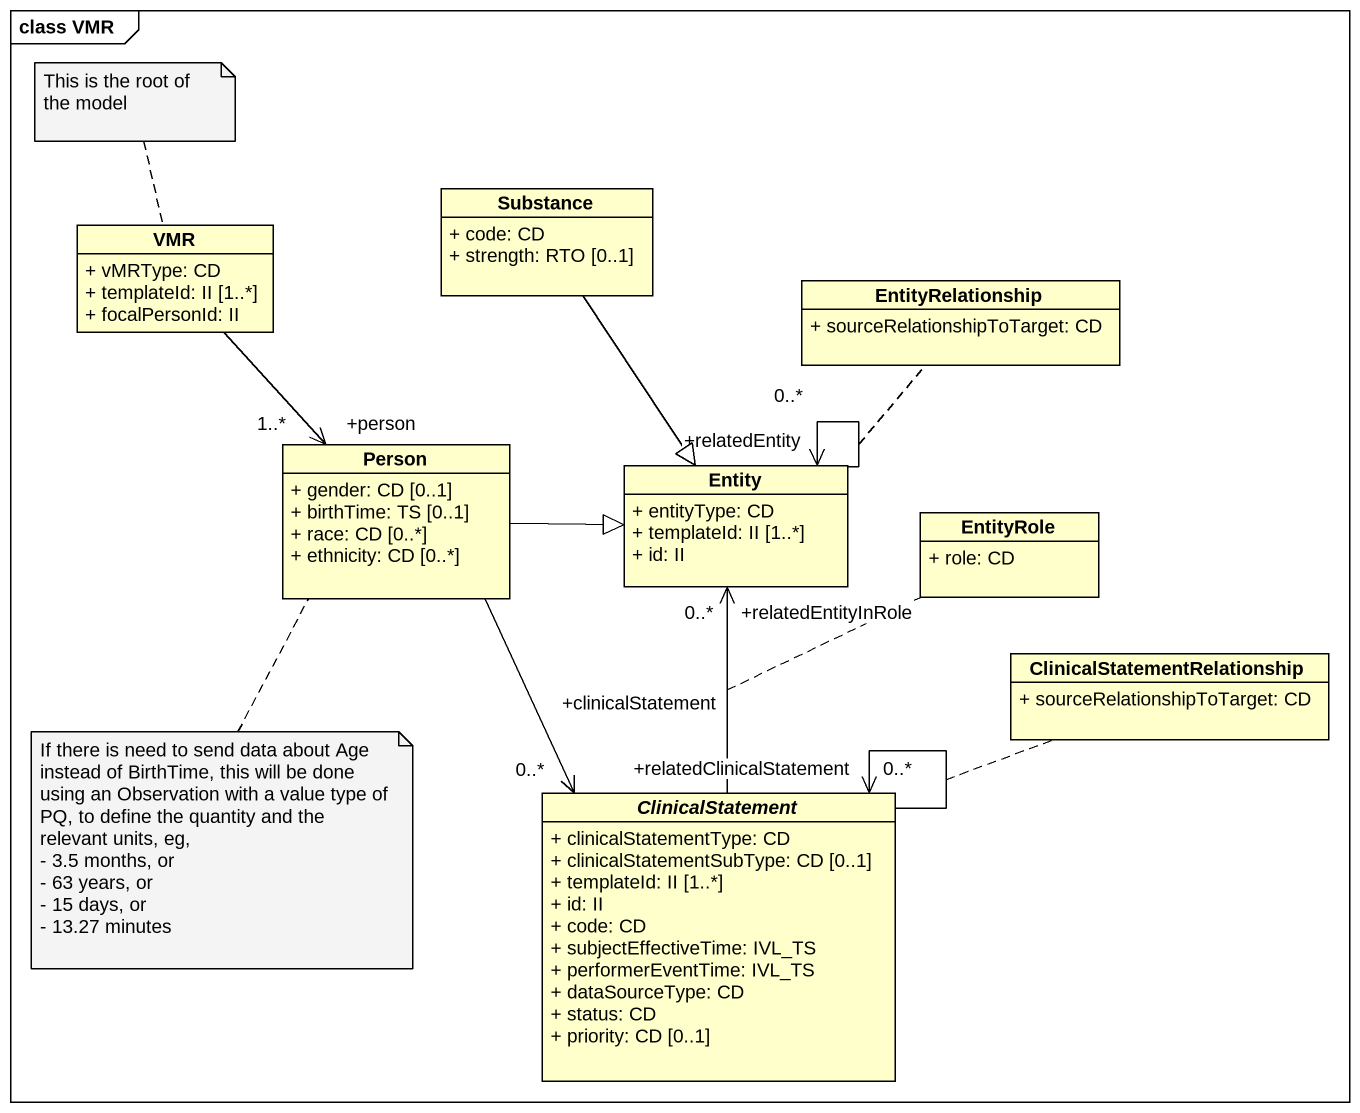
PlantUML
@startuml
mainframe class VMR
hide circle
hide empty members
skinparam classAttributeIconSize 0
class Substance {
  + code: CD
  + strength: RTO [0..1]
}
class VMR {
  + vMRType: CD
  + templateId: II [1..*]
  + focalPersonId: II
}
class EntityRelationship {
  + sourceRelationshipToTarget: CD
}
class "Person" as Person_ {
  + gender: CD [0..1]
  + birthTime: TS [0..1]
  + race: CD [0..*]
  + ethnicity: CD [0..*]
}
class "Entity" as Entity_ {
  + entityType: CD
  + templateId: II [1..*]
  + id: II
}
class EntityRole {
  + role: CD
}
class "ClinicalStatementRelationship" as ClinicalStatementRelationshi {
  + sourceRelationshipToTarget: CD
}
abstract class ClinicalStatement {
  + clinicalStatementType: CD
  + clinicalStatementSubType: CD [0..1]
  + templateId: II [1..*]
  + id: II
  + code: CD
  + subjectEffectiveTime: IVL_TS
  + performerEventTime: IVL_TS
  + dataSourceType: CD
  + status: CD
  + priority: CD [0..1]
}
Substance --|> Entity_
VMR --> "+person\n1..*" Person_
Person_ -right-|> Entity_
Person_ --> "+clinicalStatement\n0..*" ClinicalStatement
Entity_ --> "+relatedEntity\n0..*" Entity_
(Entity_, Entity_) .. EntityRelationship
ClinicalStatement -up-> "+relatedEntityInRole\n0..*" Entity_
(ClinicalStatement, Entity_) .. EntityRole
ClinicalStatement --> "+relatedClinicalStatement\n0..*" ClinicalStatement
(ClinicalStatement, ClinicalStatement) .. ClinicalStatementRelationshi
note top of VMR : This is the root of the model
note bottom of Person_
  If there is need to send data about Age instead of BirthTime, this will be done using an Observation with a value type of PQ, to define the quantity and the relevant units, eg,
  - 3.5 months, or
  - 63 years, or
  - 15 days, or
  - 13.27 minutes
end note
@enduml
